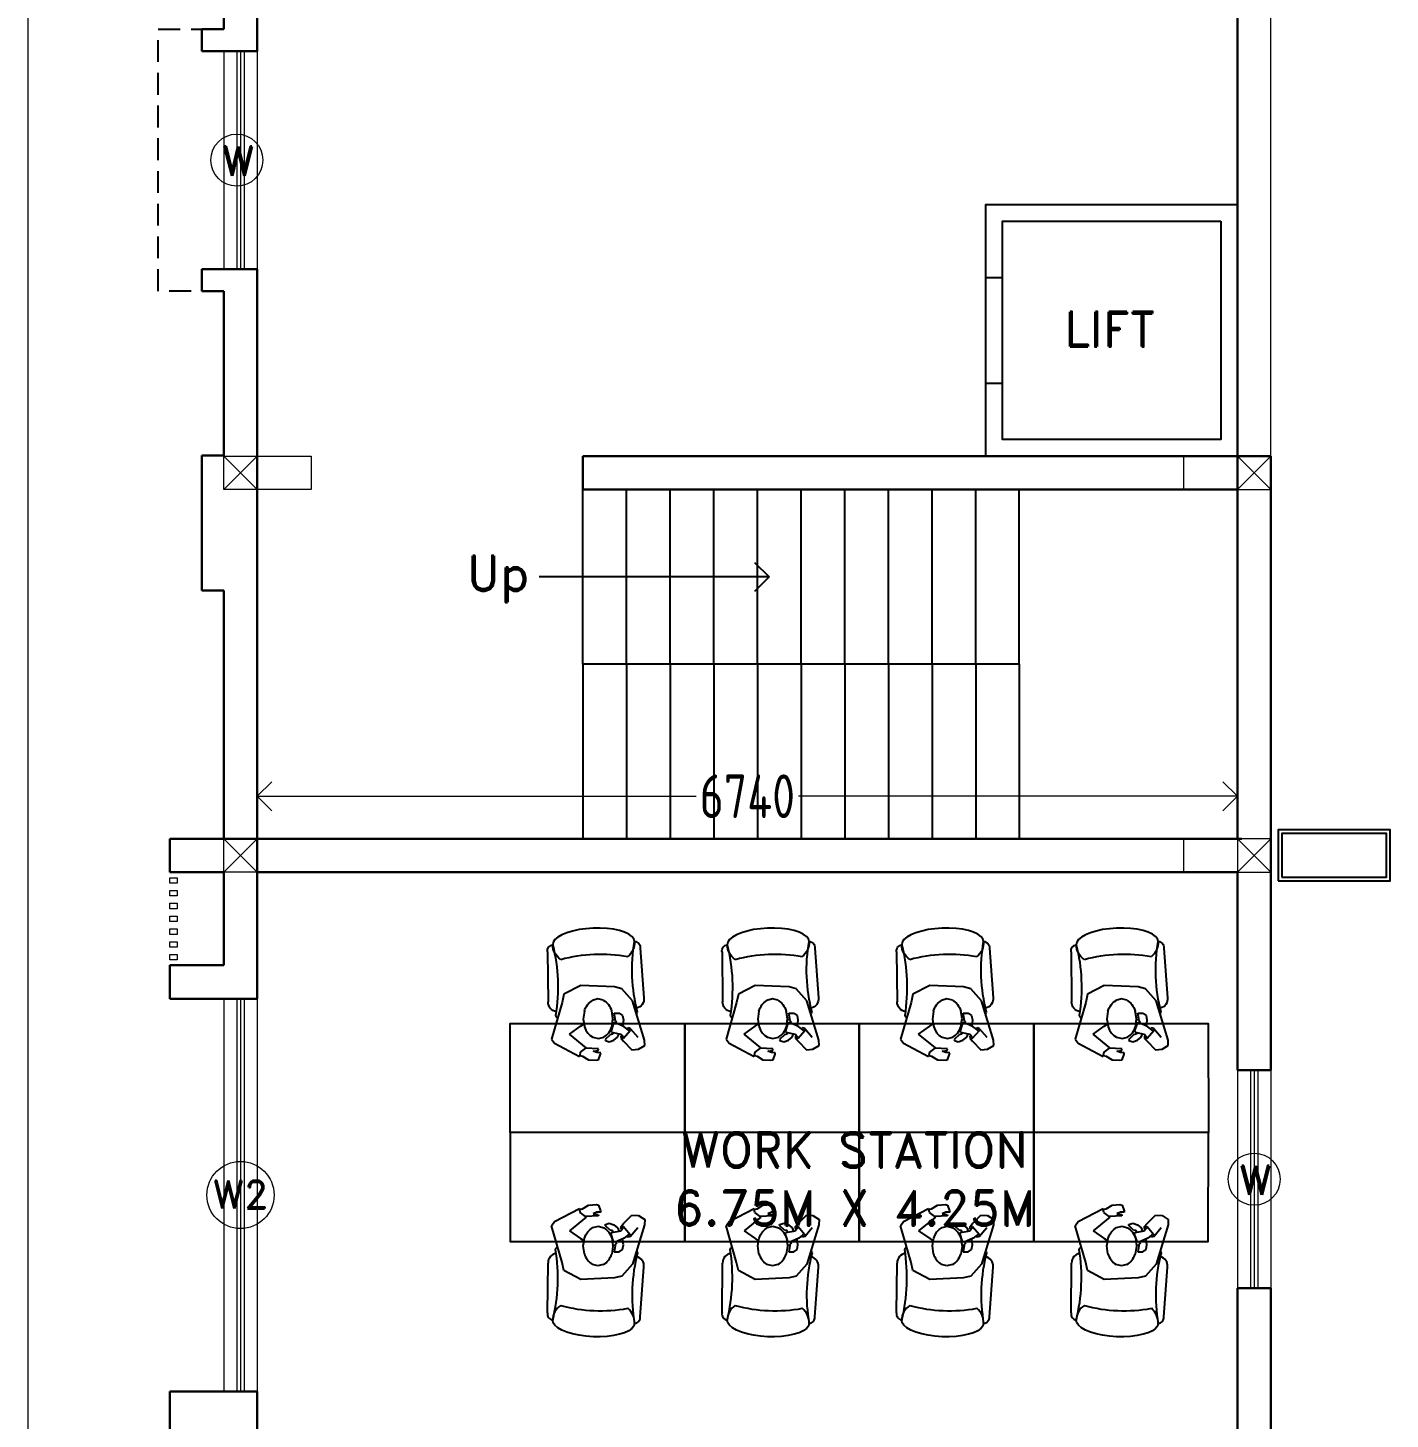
# Model space of a CAD drawing. Header units: inches. Extents: x -605 to 2991212, y -2872845 to 0.
# Drawn here: x 2447588 to 2456956, y -2743721 to -2734155 of the extents above; entities that cross this region are included whole.
import ezdxf

# ---------------------------------------------------------------- set-up
doc = ezdxf.new("R2010")
doc.units = ezdxf.units.IN
doc.header["$LTSCALE"] = 600
doc.header["$MEASUREMENT"] = 0
doc.linetypes.add('DASHED2', pattern=[0.375, 0.25, -0.125])
for name, color, linetype in [('50 - FURNITURE', 47, 'Continuous'), ('SnT-DIMENSION', 7, 'Continuous'), ('SnT-ROAD', 25, 'Continuous')]:
    doc.layers.add(name, color=color, linetype=linetype)
for name, color, linetype, lineweight in [('DIM', 251, 'Continuous', 0), ('rRCC 2', 40, 'Continuous', 15), ('TEXT', 7, 'Continuous', 0), ('WALLS', 7, 'Continuous', 30)]:
    doc.layers.add(name, color=color, linetype=linetype, lineweight=lineweight)
doc.layers.add('window', color=7, linetype='Continuous', lineweight=15, true_color=0x735461)
doc.styles.add('DIM', font='geniso.shx', dxfattribs={"width": 0.85})
doc.styles.add('PV_ROMAND', font='romand.shx')
doc.styles.add('ROMAND', font='romand.shx')
doc.dimstyles.new('ST-100', dxfattribs={"dimscale": 100, "dimtxt": 2.5, "dimasz": 2, "dimexe": 0.18, "dimexo": 0.0625, "dimgap": 0.2, "dimtad": 0, "dimdec": 0, "dimzin": 0, "dimdsep": 46, "dimtxsty": 'DIM', "dimblk": 'OPEN90', "dimcen": 0.09, "dimclrd": 256, "dimclrt": 7, "dimadec": 0, "dimazin": 0, "dimtfac": 1, "dimtdec": 0, "dimtofl": 0, "dimtmove": 0, "dimatfit": 3, "dimldrblk": 'OPEN90', "dimfxl": 1, "dimtolj": 1, "dimtzin": 0, "dimlwd": -1, "dimarcsym": 0})

# ---------------------------------------------------------------- blocks, each defined once
blk = doc.blocks.new('_Open90')
at = {"color": 0, "linetype": 'ByBlock', "lineweight": -2}
for p, q in [((-0.5, 0.5), (0, 0)), ((0, 0), (-1, 0)), ((0, 0), (-0.5, -0.5))]:
    blk.add_line(p, q, dxfattribs=at)
blk = doc.blocks.new('560-sitting-p03')
for p, q in [((0.0538, 0.0795), (-0.261, 0.1031)), ((-0.5178, -0.0259, 0.001), (-0.4685, 0.017, 0.001)), ((-0.455, 0.0165, 0.001), (-0.5108, 0.0641, 0.001)), ((-0.473, 0.015, 0.001), (-0.4444, -0.0221, 0.001)), ((-0.4685, 0.017, 0.001), (-0.455, 0.0165, 0.001)), ((-0.4511, 0.0027, 0.001), (-0.4576, -0.0049, 0.001)), ((-0.455, 0.0165, 0.001), (-0.4511, 0.0027, 0.001)), ((-0.3642, 0.0533), (-0.36, 0.0589)), ((-0.36, 0.0589), (-0.3517, 0.0625)), ((0.0964, 0.0431), (0.1126, 0.0384)), ((0.1126, 0.0384), (0.128, 0.026)), ((0.128, 0.026), (0.142, 0.0063)), ((0.142, 0.0063), (0.1544, -0.0203)), ((-0.5185, -0.0417, 0.001), (-0.5178, -0.0259, 0.001)), ((-0.4988, -0.0376, 0.001), (-0.5169, -0.0251, 0.001)), ((-0.482, -0.092, 0.001), (-0.4893, -0.0541, 0.001)), ((-0.4444, -0.0221, 0.001), (-0.4185, -0.0788, 0.001)), ((-0.4379, -0.0317, 0.001), (-0.4396, -0.0325, 0.001)), ((-0.4022, -0.0273, 0.001), (-0.4379, -0.0317, 0.001)), ((-0.4185, -0.0788, 0.001), (-0.4228, -0.0899, 0.001)), ((-0.4221, -0.0709, 0.001), (-0.4154, -0.0685, 0.001)), ((-0.4154, -0.0685, 0.001), (-0.4081, -0.077, 0.001)), ((-0.4081, -0.077, 0.001), (-0.3582, -0.0852, 0.001)), ((-0.3727, -0.0322, 0.001), (-0.4022, -0.0273, 0.001)), ((-0.4018, -0.0939), (-0.3998, -0.0784)), ((-0.3919, -0.029), (-0.3918, -0.0286)), ((-0.3579, -0.0537, 0.001), (-0.3727, -0.0322, 0.001)), ((-0.3582, -0.0852, 0.001), (-0.3579, -0.0537, 0.001)), ((0.1544, -0.0203), (0.1646, -0.0527)), ((0.1646, -0.0527), (0.1724, -0.0902)), ((-0.4154, -0.0953, 0.001), (-0.393, -0.093, 0.001)), ((-0.393, -0.093, 0.001), (-0.3436, -0.1013, 0.001)), ((-0.2772, -0.1545, 0.001), (-0.2689, -0.1891, 0.001)), ((0.1724, -0.0902), (0.1776, -0.1315)), ((0.1776, -0.1315), (0.18, -0.1753)), ((0.18, -0.1753), (0.1794, -0.2204)), ((-0.2689, -0.1891, 0.001), (-0.2784, -0.2234, 0.001)), ((0.1794, -0.2204), (0.176, -0.2654)), ((-0.6072, -0.2997, 0.001), (-0.6263, -0.3032, 0.001)), ((-0.5814, -0.2659, 0.001), (-0.6072, -0.2997, 0.001)), ((-0.3962, -0.2809, 0.001), (-0.4272, -0.2757, 0.001)), ((-0.3465, -0.2742, 0.001), (-0.3962, -0.2809, 0.001)), ((0.1612, -0.3496), (0.1501, -0.3862)), ((0.1699, -0.3089), (0.1612, -0.3496)), ((0.176, -0.2654), (0.1699, -0.3089)), ((-0.3822, -0.4519), (-0.3897, -0.4399)), ((0.1371, -0.4177), (0.1225, -0.443)), ((0.1501, -0.3862), (0.1371, -0.4177)), ((-0.3742, -0.4562), (-0.3822, -0.4519)), ((0.0283, -0.5083), (-0.2875, -0.5045)), ((0.0904, -0.4725), (0.0738, -0.4757)), ((0.1068, -0.4615), (0.0904, -0.4725)), ((0.1225, -0.443), (0.1068, -0.4615))]:
    blk.add_line(p, q)
for centre, radius, start, end in [((-0.2675, 0.0422), 0.0613, 83.94662, 166.60442), ((-0.0831, 1.0786), 1.0509, 255.19212, 279.83092), ((0.0906, -0.0734), 0.1166, 87.16992, 140.98032), ((0.0571, 0.0402), 0.0394, 4.16012, 94.73432), ((-0.9524, -0.1712), 0.9677, 344.83112, 10.19192), ((-0.3841, -0.2247, 0.001), 0.1298, 52.25347, 71.82409), ((-0.3665, -0.202, 0.001), 0.1011, 28.02278, 52.25347), ((-0.3828, -0.1496, 0.001), 0.1298, 286.22115, 305.79177), ((-0.366, -0.1728, 0.001), 0.1011, 305.79177, 330.02246), ((0.074, -0.3668), 0.1089, 211.95552, 269.93602), ((-0.1982, -1.5716), 1.1292, 76.05792, 98.96512), ((-0.2886, -0.4432), 0.0613, 188.41862, 271.07642), ((0.0349, -0.4695), 0.0394, 260.28872, 350.86292)]:
    blk.add_arc(centre, radius, start, end)
for points, invisible_edges in [([(-0.5868, 0.0688, 0.001), (-0.5627, 0.1082, 0.001), (-0.529, 0.1067, 0.001)], 12), ([(-0.529, 0.1067, 0.001), (-0.2801, 0.0302, 0.001), (-0.2041, -0.0375, 0.001)], 12), ([(-0.4988, -0.0376, 0.001), (-0.5902, 0.027, 0.001), (-0.5868, 0.0688, 0.001)], 13), ([(-0.4988, -0.0376, 0.001), (-0.5367, -0.026, 0.001), (-0.5902, 0.027, 0.001)], 13), ([(-0.4915, -0.0426, 0.001), (-0.4988, -0.0376, 0.001), (-0.5868, 0.0688, 0.001)], 14), ([(-0.5405, -0.1166, 0.001), (-0.5288, -0.0867, 0.001), (-0.5101, -0.0631, 0.001)], 12), ([(-0.4988, -0.0376, 0.001), (-0.5185, -0.0417, 0.001), (-0.5367, -0.026, 0.001)], 13), ([(-0.4988, -0.0376, 0.001), (-0.505, -0.0423, 0.001), (-0.5185, -0.0417, 0.001)], 12), ([(-0.4228, -0.0899, 0.001), (-0.5101, -0.0631, 0.001), (-0.4893, -0.0541, 0.001)], 13), ([(-0.482, -0.092, 0.001), (-0.4923, -0.0957, 0.001), (-0.5101, -0.0631, 0.001)], 14), ([(-0.4228, -0.0899, 0.001), (-0.4893, -0.0541, 0.001), (-0.4915, -0.0426, 0.001)], 13), ([(-0.4423, -0.2976, 0.001), (-0.4272, -0.2757, 0.001), (-0.2041, -0.0375, 0.001)], 14), ([(-0.4154, -0.0953, 0.001), (-0.4228, -0.0899, 0.001), (-0.2041, -0.0375, 0.001)], 14), ([(-0.2041, -0.0375, 0.001), (-0.1927, -0.0835, 0.001), (-0.1831, -0.2977, 0.001)], 12), ([(-0.6538, -0.1841, 0.001), (-0.6183, -0.1711, 0.001), (-0.6101, -0.1704, 0.001)], 12), ([(-0.6538, -0.1841, 0.001), (-0.6101, -0.1704, 0.001), (-0.6084, -0.1948, 0.001)], 13), ([(-0.4923, -0.0957, 0.001), (-0.5322, -0.1408, 0.001), (-0.5405, -0.1166, 0.001)], 13), ([(-0.4923, -0.0957, 0.001), (-0.5254, -0.1427, 0.001), (-0.5322, -0.1408, 0.001)], 13), ([(-0.4923, -0.0957, 0.001), (-0.4958, -0.1116, 0.001), (-0.5254, -0.1427, 0.001)], 12), ([(-0.512, -0.2194, 0.001), (-0.5203, -0.1848, 0.001), (-0.5108, -0.1505, 0.001)], 12), ([(-0.5108, -0.1505, 0.001), (-0.4983, -0.1332, 0.001), (-0.4824, -0.119, 0.001)], 12), ([(-0.4824, -0.119, 0.001), (-0.4614, -0.1064, 0.001), (-0.4386, -0.0976, 0.001)], 12), ([(-0.4228, -0.0899, 0.001), (-0.4799, -0.1025, 0.001), (-0.482, -0.092, 0.001)], 13), ([(-0.4228, -0.0899, 0.001), (-0.4706, -0.1048, 0.001), (-0.4799, -0.1025, 0.001)], 12), ([(-0.4272, -0.2757, 0.001), (-0.4386, -0.0976, 0.001), (-0.4154, -0.0953, 0.001)], 13), ([(-0.6308, -0.2854, 0.001), (-0.6577, -0.1978, 0.001), (-0.6538, -0.1841, 0.001)], 13), ([(-0.6308, -0.2854, 0.001), (-0.6548, -0.2478, 0.001), (-0.6577, -0.1978, 0.001)], 12), ([(-0.6084, -0.1948, 0.001), (-0.5993, -0.2176, 0.001), (-0.5814, -0.2659, 0.001)], 14), ([(-0.5993, -0.2176, 0.001), (-0.595, -0.1865, 0.001), (-0.5856, -0.1852, 0.001)], 12), ([(-0.5993, -0.2176, 0.001), (-0.5856, -0.1852, 0.001), (-0.5814, -0.2659, 0.001)], 13), ([(-0.5814, -0.2659, 0.001), (-0.5781, -0.2617, 0.001), (-0.4925, -0.3682, 0.001)], 12), ([(-0.4272, -0.2757, 0.001), (-0.5001, -0.2371, 0.001), (-0.512, -0.2194, 0.001)], 13), ([(-0.4272, -0.2757, 0.001), (-0.4847, -0.2518, 0.001), (-0.5001, -0.2371, 0.001)], 13), ([(-0.4272, -0.2757, 0.001), (-0.4661, -0.2639, 0.001), (-0.4847, -0.2518, 0.001)], 13), ([(-0.4272, -0.2757, 0.001), (-0.4457, -0.2725, 0.001), (-0.4661, -0.2639, 0.001)], 12), ([(-0.55, -0.4625, 0.001), (-0.6332, -0.3045, 0.001), (-0.6263, -0.3032, 0.001)], 12), ([(-0.55, -0.4625, 0.001), (-0.6263, -0.3032, 0.001), (-0.6308, -0.2854, 0.001)], 13), ([(-0.55, -0.4625, 0.001), (-0.4925, -0.3682, 0.001), (-0.4423, -0.2976, 0.001)], 13), ([(-0.1831, -0.2977, 0.001), (-0.2396, -0.4042, 0.001), (-0.2917, -0.4154, 0.001)], 12), ([(-0.2917, -0.4154, 0.001), (-0.5236, -0.482, 0.001), (-0.55, -0.4625, 0.001)], 12)]:
    blk.add_3dface(points, dxfattribs=dict(invisible_edges=invisible_edges))
blk = doc.blocks.new('*D2278')
at = {"layer": 'Defpoints', "color": 0, "linetype": 'ByBlock'}
for p in [(2611806, -2241094.8), (2613003.2, -2241094.8), (2613003.2, -2328514.8)]:
    blk.add_point(p, dxfattribs=at)
at = {"layer": 'DIM', "color": 0, "lineweight": -2}
for p, q in [((2612006, -2241094.8), (2611806, -2241094.8)), ((2612006, -2328514.8), (2611806, -2328514.8))]:
    blk.add_line(p, q, dxfattribs=at)
at = {"layer": 'DIM'}
for p, q in [((2611806, -2241294.8), (2611806, -2284363.9)), ((2611806, -2328314.8), (2611806, -2285245.6))]:
    blk.add_line(p, q, dxfattribs=at)
at = {"layer": 'DIM', "linetype": 'ByBlock', "xscale": 200, "yscale": 200, "zscale": 200}
for p, rotation in [((2611806, -2241094.8), 90), ((2611806, -2328514.8), 270)]:
    blk.add_blockref('_Open90', p, dxfattribs=dict(at, rotation=rotation))
at = {"layer": 'DIM', "color": 7, "linetype": 'ByBlock', "insert": (2611806, -2284804.8), "char_height": 300, "attachment_point": 5, "rotation": 90, "style": 'DIM'}
blk.add_mtext('\\A1;87420', dxfattribs=at)
blk = doc.blocks.new('sdfvgfdd')
at = {"layer": 'TEXT'}
blk.add_circle((2432365.2, -2352024.6), 178.8, dxfattribs=at)
at = {"layer": 'TEXT', "insert": (2432263.3, -2351931.7), "char_height": 200, "attachment_point": 1, "style": 'PV_ROMAND'}
blk.add_mtext('W', dxfattribs=at)
blk = doc.blocks.new('W2')
at = {"layer": 'TEXT'}
blk.add_circle((2459470.1, -2350999.3), 230.9, dxfattribs=at)
at = {"layer": 'TEXT', "insert": (2459278.3, -2350898.4), "char_height": 193.71, "attachment_point": 1, "style": 'PV_ROMAND'}
blk.add_mtext('W2', dxfattribs=at)
blk = doc.blocks.new('*D2291')
at = {"layer": 'Defpoints', "color": 0, "linetype": 'ByBlock'}
for p in [(2620123.2, -2268398.4), (2613383.2, -2268690.3), (2620123.2, -2268690.3)]:
    blk.add_point(p, dxfattribs=at)
at = {"layer": 'DIM', "color": 0, "lineweight": -2}
for p, q in [((2613383.2, -2268598.4), (2613383.2, -2268398.4)), ((2620123.2, -2268598.4), (2620123.2, -2268398.4))]:
    blk.add_line(p, q, dxfattribs=at)
at = {"layer": 'DIM'}
for p, q in [((2613583.2, -2268398.4), (2616401.6, -2268398.4)), ((2619923.2, -2268398.4), (2617104.8, -2268398.4))]:
    blk.add_line(p, q, dxfattribs=at)
at = {"layer": 'DIM', "linetype": 'ByBlock', "xscale": 200, "yscale": 200, "zscale": 200, "rotation": 180}
blk.add_blockref('_Open90', (2613383.2, -2268398.4), dxfattribs=at)
at = {"layer": 'DIM', "linetype": 'ByBlock', "xscale": 200, "yscale": 200, "zscale": 200}
blk.add_blockref('_Open90', (2620123.2, -2268398.4), dxfattribs=at)
at = {"layer": 'DIM', "color": 7, "linetype": 'ByBlock', "insert": (2616753.2, -2268398.4), "char_height": 300, "attachment_point": 5, "style": 'DIM'}
blk.add_mtext('\\A1;6740', dxfattribs=at)
blk = doc.blocks.new('GGG')
at = {"color": 7, "linetype": 'DASHED2'}
for p, q in [((2612703.2, -2264925), (2612703.2, -2263124.8)), ((2612703.2, -2263124.8), (2613153.2, -2263124.8)), ((2613153.2, -2264925), (2612703.2, -2264925))]:
    blk.add_line(p, q, dxfattribs=at)
at = {"color": 1, "linetype": 'ByBlock'}
for p, q in [((2615623.2, -2267490.3), (2615623.2, -2266290.3)), ((2615923.2, -2267490.3), (2615923.2, -2266290.3)), ((2616223.2, -2267490.3), (2616223.2, -2266290.3)), ((2616523.2, -2267490.3), (2616523.2, -2266290.3)), ((2616823.2, -2267490.3), (2616823.2, -2266290.3)), ((2617123.2, -2267490.3), (2617123.2, -2266290.3)), ((2617423.2, -2267490.3), (2617423.2, -2266290.3)), ((2617723.2, -2267490.3), (2617723.2, -2266290.3)), ((2618023.2, -2267490.3), (2618023.2, -2266290.3)), ((2618323.2, -2267490.3), (2618323.2, -2266290.3)), ((2618623.2, -2267490.3), (2618623.2, -2266290.3)), ((2615623.2, -2267490.3), (2615623.2, -2268690.3)), ((2618623.2, -2267490.3), (2615623.2, -2267490.3)), ((2615923.2, -2267490.3), (2615923.2, -2268690.3)), ((2616223.2, -2267490.3), (2616223.2, -2268690.3)), ((2616523.2, -2267490.3), (2616523.2, -2268690.3)), ((2616823.2, -2267490.3), (2616823.2, -2268690.3)), ((2617123.2, -2267490.3), (2617123.2, -2268690.3)), ((2617423.2, -2267490.3), (2617423.2, -2268690.3)), ((2617723.2, -2267490.3), (2617723.2, -2268690.3)), ((2618023.2, -2267490.3), (2618023.2, -2268690.3)), ((2618323.2, -2267490.3), (2618323.2, -2268690.3)), ((2618623.2, -2267490.3), (2618623.2, -2268690.3))]:
    blk.add_line(p, q, dxfattribs=at)
at = {"color": 3, "linetype": 'ByBlock'}
blk.add_lwpolyline([(2620403.2, -2268980.3), (2621173.2, -2268980.3), (2621173.2, -2268630.3), (2620403.2, -2268630.3)], close=True, dxfattribs=at)
at = {"color": 2, "linetype": 'ByBlock'}
blk.add_lwpolyline([(2620428.2, -2268955.3), (2621148.2, -2268955.3), (2621148.2, -2268655.3), (2620428.2, -2268655.3)], close=True, dxfattribs=at)
at = {"layer": '50 - FURNITURE'}
for points in [[(2615123.2, -2270709.9), (2615122.8, -2269959.9), (2616322.8, -2269959.9), (2616323.2, -2270709.9), (2615123.2, -2270709.9)], [(2616323.2, -2270709.9), (2616322.8, -2269959.9), (2617522.8, -2269959.9), (2617523.2, -2270709.9), (2616323.2, -2270709.9)], [(2617523.2, -2270709.9), (2617522.8, -2269959.9), (2618722.8, -2269959.9), (2618723.2, -2270709.9), (2617523.2, -2270709.9)], [(2618723.2, -2270709.9), (2618722.8, -2269959.9), (2619922.8, -2269959.9), (2619923.2, -2270709.9), (2618723.2, -2270709.9)], [(2615123.2, -2270709.9), (2615122.8, -2271459.9), (2616322.8, -2271459.9), (2616323.2, -2270709.9), (2615123.2, -2270709.9)], [(2616323.2, -2270709.9), (2616322.8, -2271459.9), (2617522.8, -2271459.9), (2617523.2, -2270709.9), (2616323.2, -2270709.9)], [(2617523.2, -2270709.9), (2617522.8, -2271459.9), (2618722.8, -2271459.9), (2618723.2, -2270709.9), (2617523.2, -2270709.9)], [(2618723.2, -2270709.9), (2618722.8, -2271459.9), (2619922.8, -2271459.9), (2619923.2, -2270709.9), (2618723.2, -2270709.9)]]:
    blk.add_lwpolyline(points, dxfattribs=at)
at = {"layer": 'rRCC 2', "color": 6}
for p, q in [((2613153.2, -2266060.3), (2613383.2, -2266290.3)), ((2613153.2, -2266290.3), (2613383.2, -2266060.3)), ((2620353.2, -2266060.3), (2620123.2, -2266290.3)), ((2620353.2, -2266290.3), (2620123.2, -2266060.3)), ((2613153.2, -2268690.3), (2613383.2, -2268920.3)), ((2613153.2, -2268920.3), (2613383.2, -2268690.3)), ((2620353.2, -2268690.3), (2620123.2, -2268920.3)), ((2620353.2, -2268920.3), (2620123.2, -2268690.3))]:
    blk.add_line(p, q, dxfattribs=at)
for points in [[(2613153.2, -2266290.3), (2613153.2, -2266060.3), (2613753.2, -2266060.3), (2613753.2, -2266290.3)], [(2613153.2, -2266060.3), (2613383.2, -2266060.3), (2613383.2, -2266290.3), (2613153.2, -2266290.3)], [(2620353.2, -2266290.3), (2620353.2, -2266060.3), (2619753.2, -2266060.3), (2619753.2, -2266290.3)], [(2620353.2, -2266060.3), (2620123.2, -2266060.3), (2620123.2, -2266290.3), (2620353.2, -2266290.3)], [(2612783.2, -2268920.3), (2612783.2, -2268690.3), (2613383.2, -2268690.3), (2613383.2, -2268920.3)], [(2613153.2, -2268690.3), (2613383.2, -2268690.3), (2613383.2, -2268920.3), (2613153.2, -2268920.3)], [(2620353.2, -2268920.3), (2620353.2, -2268690.3), (2619753.2, -2268690.3), (2619753.2, -2268920.3)], [(2620353.2, -2268690.3), (2620123.2, -2268690.3), (2620123.2, -2268920.3), (2620353.2, -2268920.3)]]:
    blk.add_lwpolyline(points, close=True, dxfattribs=at)
at = {"layer": 'SnT-ROAD', "color": 5, "linetype": 'ByBlock'}
for points in [[(2620123.2, -2264330.3), (2620123.2, -2266060.3), (2618393.2, -2266060.3), (2618393.2, -2264330.3)], [(2620008.2, -2264445.3), (2620008.2, -2265945.3), (2618508.2, -2265945.3), (2618508.2, -2264445.3)]]:
    blk.add_lwpolyline(points, close=True, dxfattribs=at)
at = {"layer": 'SnT-ROAD', "color": 1, "linetype": 'ByBlock'}
for points in [[(2618393.2, -2264831.3), (2618508.2, -2264831.3)], [(2618393.2, -2265559.2), (2618508.2, -2265559.2)]]:
    blk.add_lwpolyline(points, dxfattribs=at)
at = {"layer": 'WALLS', "linetype": 'ByBlock'}
for p, q in [((2620123.2, -2268690.3), (2620123.2, -2249270.3)), ((2613383.2, -2260780.8), (2613383.2, -2263274.8)), ((2613153.2, -2260931), (2613153.2, -2263124.8)), ((2613003.2, -2263274.8), (2613003.2, -2263124.8)), ((2613003.2, -2263124.8), (2613153.2, -2263124.8)), ((2613153.2, -2263274.8), (2613003.2, -2263274.8)), ((2613153.2, -2263274.8), (2613383.2, -2263274.8)), ((2613153.2, -2263274.8), (2613383.2, -2263274.8)), ((2613153.2, -2264774.8), (2613003.2, -2264775)), ((2613003.2, -2264775), (2613003.2, -2264925)), ((2613153.2, -2264774.8), (2613383.2, -2264774.8)), ((2613383.2, -2264774.8), (2613383.2, -2269790.3)), ((2613003.2, -2264925), (2613153.2, -2264925)), ((2613153.2, -2264925), (2613153.2, -2266054.8)), ((2613003.2, -2266984.8), (2613003.2, -2266054.8)), ((2613003.2, -2266054.8), (2613153.2, -2266054.8)), ((2615623.2, -2266060.3), (2620353.2, -2266060.3)), ((2615623.2, -2266290.3), (2615623.2, -2266060.3)), ((2620353.2, -2269071.8), (2620353.2, -2266060.3)), ((2615623.2, -2266290.3), (2620123.2, -2266290.3)), ((2613153.2, -2266984.8), (2613003.2, -2266984.8)), ((2613153.2, -2266984.8), (2613153.2, -2268690.3)), ((2613153.2, -2268690.3), (2612783.2, -2268690.3)), ((2612783.2, -2268690.3), (2612783.2, -2268920.3)), ((2620153.2, -2268690.3), (2613161.1, -2268690.3)), ((2613153.2, -2268920.3), (2612783.2, -2268920.3)), ((2613153.2, -2268920.3), (2613153.2, -2269560.3)), ((2620123.2, -2268920.3), (2613391, -2268920.3)), ((2620123.2, -2268920.3), (2620123.2, -2270281.6)), ((2620353.2, -2268920.3), (2620353.2, -2270281.6)), ((2612783.2, -2269560.3), (2612783.2, -2269790.3)), ((2612783.2, -2269560.3), (2613153.2, -2269560.3)), ((2612783.2, -2269790.3), (2613153.2, -2269790.3)), ((2613153.2, -2269790.3), (2613383.2, -2269790.3)), ((2620123.2, -2270281.6), (2620353.2, -2270281.6)), ((2620123.2, -2271781.6), (2620123.2, -2273981.6)), ((2620123.2, -2271781.6), (2620353.2, -2271781.6)), ((2620353.2, -2271781.6), (2620353.2, -2273981.6)), ((2612783.2, -2272490.3), (2613383.2, -2272490.3)), ((2612783.2, -2272490.3), (2612783.2, -2273390.3)), ((2613383.2, -2272490.3), (2613383.2, -2273390.3))]:
    blk.add_line(p, q, dxfattribs=at)
at = {"layer": 'window', "color": 146, "linetype": 'ByBlock', "true_color": 0x105689}
for p, q in [((2620353.2, -2266060.3), (2620353.2, -2249270.3)), ((2613153.2, -2263274.8), (2613153.2, -2264774.8)), ((2613243.2, -2263274.8), (2613243.2, -2264774.8)), ((2613268.2, -2263274.8), (2613268.2, -2264774.8)), ((2613293.2, -2263274.8), (2613293.2, -2264774.8)), ((2613383.2, -2263274.8), (2613383.2, -2264774.8)), ((2613153.2, -2269790.3), (2613153.2, -2272490.3)), ((2613243.2, -2269790.3), (2613243.2, -2272490.3)), ((2613268.2, -2269790.3), (2613268.2, -2272490.3)), ((2613293.2, -2269790.3), (2613293.2, -2272490.3)), ((2613383.2, -2269790.3), (2613383.2, -2272490.3)), ((2620123.2, -2270281.6), (2620123.2, -2271781.6)), ((2620213.2, -2270281.6), (2620213.2, -2271781.6)), ((2620238.2, -2270281.6), (2620238.2, -2271781.6)), ((2620263.2, -2270281.6), (2620263.2, -2271781.6)), ((2620353.2, -2270281.6), (2620353.2, -2271781.6))]:
    blk.add_line(p, q, dxfattribs=at)
at = {"layer": 'window'}
for points in [[(2612783.2, -2268996.3), (2612783.2, -2268958.3), (2612833.2, -2268958.3), (2612833.2, -2268996.3)], [(2612783.2, -2269084.3), (2612783.2, -2269046.3), (2612833.2, -2269046.3), (2612833.2, -2269084.3)], [(2612783.2, -2269172.3), (2612783.2, -2269134.3), (2612833.2, -2269134.3), (2612833.2, -2269172.3)], [(2612783.2, -2269260.3), (2612783.2, -2269222.3), (2612833.2, -2269222.3), (2612833.2, -2269260.3)], [(2612783.2, -2269348.3), (2612783.2, -2269310.3), (2612833.2, -2269310.3), (2612833.2, -2269348.3)], [(2612783.2, -2269436.3), (2612783.2, -2269398.3), (2612833.2, -2269398.3), (2612833.2, -2269436.3)], [(2612783.2, -2269524.3), (2612783.2, -2269486.3), (2612833.2, -2269486.3), (2612833.2, -2269524.3)]]:
    blk.add_lwpolyline(points, close=True, dxfattribs=at)
at = {"layer": '50 - FURNITURE', "yscale": 1085.257293165425, "zscale": 1085.257293165425}
for p, xscale, rotation in [((2615931, -2269500.7, -1.1), -1085.257293165425, 269.9014899631502), ((2617131, -2269500.7, -1.1), -1085.257293165425, 269.9014899631502), ((2618331, -2269500.7, -1.1), -1085.257293165425, 269.9014899631502), ((2619531, -2269500.7, -1.1), -1085.257293165425, 269.9014899631502), ((2615931, -2271919.1, -1.1), 1085.257293165425, 270.0987272761305), ((2617131, -2271919.1, -1.1), 1085.257293165425, 270.0987272761305), ((2618331, -2271919.1, -1.1), 1085.257293165425, 270.0987272761305), ((2619531, -2271919.1, -1.1), 1085.257293165425, 270.0987272761305)]:
    blk.add_blockref('560-sitting-p03', p, dxfattribs=dict(at, xscale=xscale, rotation=rotation))
at = {"layer": 'SnT-ROAD', "color": 4, "linetype": 'ByBlock'}
for name, p in [('sdfvgfdd', (180878, 87999.8)), ('sdfvgfdd', (187873, 80993)), ('W2', (153798.1, 79859))]:
    blk.add_blockref(name, p, dxfattribs=at)
at = {"layer": 'SnT-DIMENSION', "linetype": 'ByBlock', "char_height": 240, "attachment_point": 3, "style": 'ROMAND'}
for s, insert, width in [('\\pxqc;\\A1;LIFT', (2620948.1, -2265066.8), 3407.38), ('\\A1;\\pxqc;Up', (2616745.2, -2266745.1), 3407.38), ('\\A1;\\pxqc;WORK STATION\\P6.75M X 4.25M', (2619258.4, -2270709.9), 3535.29)]:
    blk.add_mtext(s, dxfattribs=dict(at, insert=insert, width=width))
at = {"layer": 'DIM'}
dim = blk.add_linear_dim(base=(2611806, -2241094.8), p1=(2613003.2, -2328514.8), p2=(2613003.2, -2241094.8), angle=90, dimstyle='ST-100', override={"dimtxt": 3, "dimexe": 0, "dimexo": 0, "dimtmove": 1, "dimfxl": 2, "dimfxlon": 1, "dimtfillclr": 256, "dimarcsym": 1}, dxfattribs=at)
dim.commit()
dim.dimension.update_dxf_attribs({"geometry": '*D2278', "text_midpoint": (2611806, -2284804.8)})
dim = blk.add_linear_dim(base=(2620123.2, -2268398.4), p1=(2613383.2, -2268690.3), p2=(2620123.2, -2268690.3), dimstyle='ST-100', override={"dimtxt": 3, "dimexe": 0, "dimexo": 0, "dimfxl": 2, "dimfxlon": 1, "dimtfillclr": 256, "dimarcsym": 1}, dxfattribs=at)
dim.commit()
dim.dimension.update_dxf_attribs({"geometry": '*D2291', "text_midpoint": (2616753.2, -2268398.4)})
at = {"color": 1, "linetype": 'ByBlock'}
blk.add_leader([(2616903.2, -2266890.3), (2615321.2, -2266890.3)], dimstyle='ST-100', override={"dimtxt": 4, "dimexe": 0, "dimexo": 0, "dimfxl": 2, "dimfxlon": 1, "dimtfillclr": 256, "dimarcsym": 1}, dxfattribs=at)

msp = doc.modelspace()

# ---------------------------------------------------------------- block references
at = {"layer": 'SnT-ROAD', "color": 1, "linetype": 'ByBlock'}
msp.add_blockref('GGG', (-164217.6, -471039.5), dxfattribs=at)

doc.saveas('drawing.dxf')
